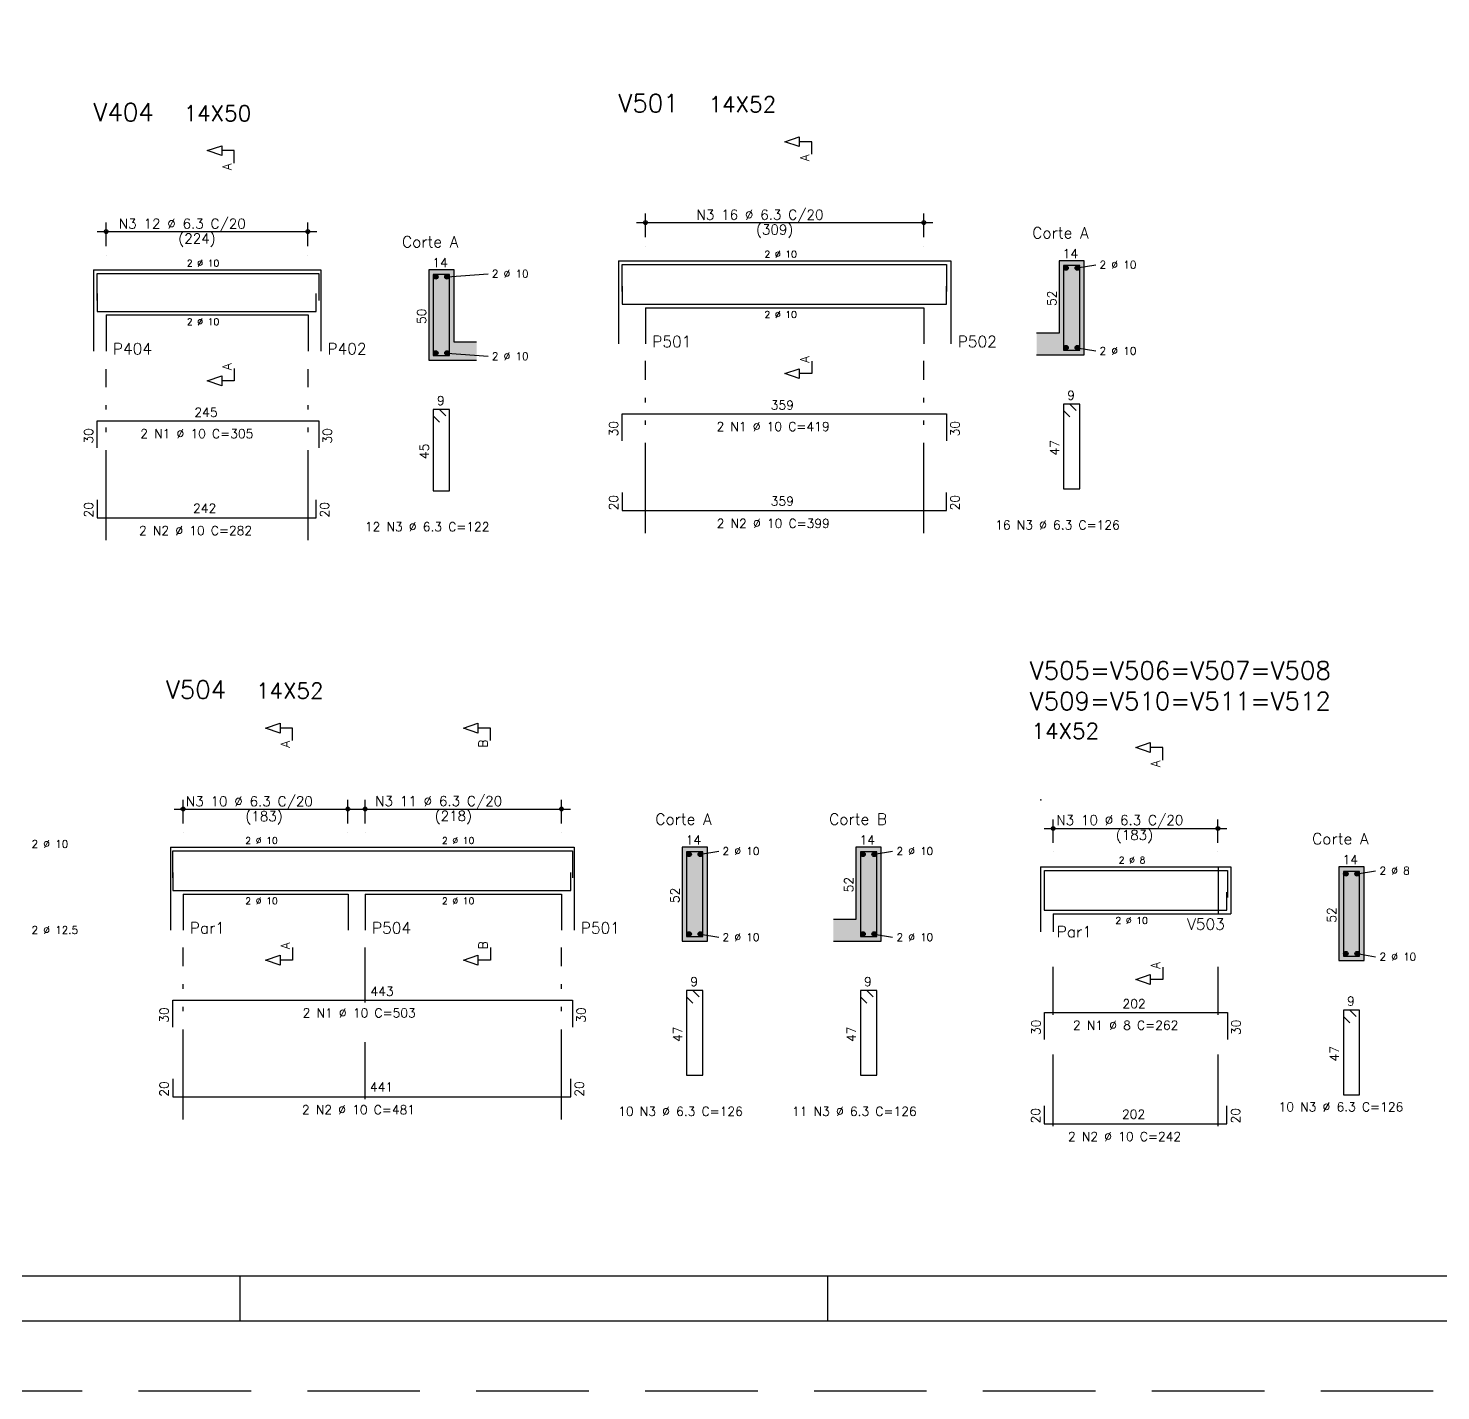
# Model space of a CAD drawing. Extents: x -1.9 to 86, y -1.2 to 61.3.
# Drawn here: x 29.35 to 60.72, y -1.19 to 29.04 of the extents above; entities that cross this region are included whole.
import ezdxf

# ---------------------------------------------------------------- set-up
doc = ezdxf.new("R2010")
doc.units = 0
doc.header["$MEASUREMENT"] = 0
doc.linetypes.add('ESTILO_TQS_0004', pattern=[3.3, 2, -0.4, 0.05, -0.4, 0.05, -0.4])
doc.linetypes.add('HIDDEN', pattern=[0.375, 0.25, -0.125])
doc.layers.get('0').update_dxf_attribs({"linetype": 'CONTINUOUS'})
doc.layers.get('Defpoints').update_dxf_attribs({"linetype": 'CONTINUOUS'})
for name, color, linetype in [('ARQ_FOLHA', 7, 'CONTINUOUS'), ('PENA_01', 1, 'CONTINUOUS'), ('PENA_02', 2, 'CONTINUOUS'), ('PENA_03', 3, 'CONTINUOUS'), ('PENA_04', 4, 'CONTINUOUS'), ('PENA_05', 5, 'CONTINUOUS'), ('PENA_06', 6, 'CONTINUOUS'), ('PENA_10', 253, 'CONTINUOUS')]:
    doc.layers.add(name, color=color, linetype=linetype)
doc.styles.get("Standard").update_dxf_attribs({"font": 'ROMANS.SHX'})

# ---------------------------------------------------------------- blocks, each defined once
blk = doc.blocks.new('FOLHA A1 - 841 X 594')
at = {"layer": 'ARQ_FOLHA', "color": 1}
for p, q in [((-500.5, 10), (-500.5, 0)), ((-370, 10), (-370, 0))]:
    blk.add_line(p, q, dxfattribs=at)
for points in [[(-841, 0), (0, 0), (0, 594), (-841, 594)], [(-816, 10), (-10, 10), (-10, 584), (-816, 584)]]:
    blk.add_lwpolyline(points, close=True, dxfattribs=at)
at = {"layer": 'Defpoints', "color": 8, "linetype": 'HIDDEN', "ltscale": 100}
blk.add_lwpolyline([(-860.5, 609.5), (-860.5, -15.5), (19.5, -15.5), (19.5, 609.5)], close=True, dxfattribs=at)
blk = doc.blocks.new('*U23')
blk.add_blockref('FOLHA A1 - 841 X 594', (0, 0))

msp = doc.modelspace()

# ---------------------------------------------------------------- linework, layer by layer
at = {"layer": 'PENA_01', "linetype": 'Continuous'}
for p, q in [((43.059, 24.409), (43.059, 24.929)), ((49.239, 24.409), (49.239, 24.929)), ((30.882, 24.53), (35.762, 24.53)), ((31.082, 24.21), (31.082, 24.73)), ((35.562, 24.21), (35.562, 24.73)), ((42.859, 24.729), (49.439, 24.729)), ((38.651, 23.525), (39.561, 23.595)), ((52.646, 23.724), (53.056, 23.794)), ((38.651, 21.835), (39.561, 21.765)), ((52.646, 21.954), (53.056, 21.884)), ((32.589, 11.716), (36.649, 11.716)), ((32.789, 11.396), (32.789, 11.916)), ((36.449, 11.396), (36.449, 11.916)), ((36.635, 11.716), (41.395, 11.716)), ((36.835, 11.396), (36.835, 11.916)), ((41.195, 11.396), (41.195, 11.916)), ((52.109, 10.962), (52.109, 11.482)), ((55.769, 10.962), (55.769, 11.482)), ((51.909, 11.282), (55.969, 11.282)), ((44.276, 10.711), (44.686, 10.781)), ((48.136, 10.711), (48.546, 10.781)), ((55.775, 10.432), (55.775, 9.392)), ((55.775, 10.432), (56.055, 10.432)), ((58.86, 10.277), (59.27, 10.347)), ((55.775, 9.392), (56.055, 9.392)), ((44.276, 8.941), (44.686, 8.871)), ((48.136, 8.941), (48.546, 8.871)), ((58.86, 8.507), (59.27, 8.437))]:
    msp.add_line(p, q, dxfattribs=at)
at = {"layer": 'PENA_01', "linetype": 'ESTILO_TQS_0004'}
for p, q in [((43.059, 17.839), (43.059, 21.659)), ((49.241, 17.839), (49.241, 21.659)), ((31.082, 17.68), (31.082, 21.48)), ((35.566, 17.68), (35.566, 21.48)), ((32.789, 4.826), (32.789, 8.646)), ((36.835, 7.423), (36.835, 8.646)), ((41.191, 4.826), (41.191, 8.646)), ((52.109, 7.149), (52.109, 8.212)), ((55.775, 7.149), (55.775, 8.212)), ((36.835, 5.273), (36.835, 6.539)), ((52.109, 4.679), (52.109, 6.265)), ((55.775, 4.679), (55.775, 6.265))]:
    msp.add_line(p, q, dxfattribs=at)
at = {"layer": 'PENA_02', "linetype": 'Continuous'}
for centre, radius in [((31.082, 24.53), 0.0416), ((31.082, 24.53), 0.0208), ((35.562, 24.53), 0.0416), ((35.562, 24.53), 0.0208), ((43.059, 24.729), 0.0416), ((43.059, 24.729), 0.0208), ((49.239, 24.729), 0.0416), ((49.239, 24.729), 0.0208), ((32.789, 11.716), 0.0416), ((32.789, 11.716), 0.0208), ((36.449, 11.716), 0.0416), ((36.449, 11.716), 0.0208), ((36.835, 11.716), 0.0416), ((36.835, 11.716), 0.0208), ((41.195, 11.716), 0.0416), ((41.195, 11.716), 0.0208), ((52.109, 11.282), 0.0416), ((52.109, 11.282), 0.0208), ((55.769, 11.282), 0.0416), ((55.769, 11.282), 0.0208)]:
    msp.add_circle(centre, radius, dxfattribs=at)
at = {"layer": 'PENA_03', "linetype": 'Continuous'}
for p, q in [((43.059, 24.209), (43.059, 24.209)), ((49.239, 24.209), (49.239, 24.209)), ((31.082, 24.01), (31.082, 24.01)), ((35.562, 24.01), (35.562, 24.01)), ((42.459, 23.879), (42.459, 22.839)), ((42.459, 23.879), (43.059, 23.879)), ((43.059, 23.879), (49.241, 23.879)), ((49.241, 23.879), (49.841, 23.879)), ((49.841, 23.879), (49.841, 22.839)), ((52.801, 23.879), (52.241, 23.879)), ((52.241, 23.879), (52.241, 22.279)), ((52.801, 21.799), (52.801, 23.879)), ((30.802, 23.68), (30.802, 22.68)), ((30.802, 23.68), (31.082, 23.68)), ((31.082, 23.68), (35.566, 23.68)), ((35.566, 23.68), (35.846, 23.68)), ((35.846, 23.68), (35.846, 22.68)), ((38.806, 23.68), (38.246, 23.68)), ((38.246, 23.68), (38.246, 21.68)), ((38.806, 22.08), (38.806, 23.68)), ((30.802, 22.68), (30.802, 21.88)), ((31.082, 22.68), (35.566, 22.68)), ((31.082, 22.68), (31.082, 21.88)), ((35.566, 22.68), (35.566, 21.88)), ((35.846, 22.68), (35.846, 21.88)), ((42.459, 22.839), (42.459, 22.039)), ((43.059, 22.839), (49.241, 22.839)), ((43.059, 22.839), (43.059, 22.039)), ((49.241, 22.839), (49.241, 22.039)), ((49.841, 22.839), (49.841, 22.039)), ((52.241, 22.279), (51.741, 22.279)), ((39.306, 22.08), (38.806, 22.08)), ((38.246, 21.68), (38.806, 21.68)), ((38.806, 21.68), (38.806, 21.68)), ((38.806, 21.68), (39.306, 21.68)), ((51.741, 21.799), (52.241, 21.799)), ((52.241, 21.799), (52.241, 21.799)), ((52.241, 21.799), (52.801, 21.799)), ((32.789, 11.196), (32.789, 11.196)), ((36.449, 11.196), (36.449, 11.196)), ((36.835, 11.196), (36.835, 11.196)), ((41.195, 11.196), (41.195, 11.196)), ((32.509, 10.866), (32.509, 9.826)), ((32.509, 10.866), (32.789, 10.866)), ((32.789, 10.866), (36.455, 10.866)), ((36.455, 10.866), (36.835, 10.866)), ((36.835, 10.866), (41.191, 10.866)), ((41.191, 10.866), (41.471, 10.866)), ((41.471, 10.866), (41.471, 9.826)), ((44.431, 10.866), (43.871, 10.866)), ((43.871, 10.866), (43.871, 8.786)), ((44.431, 8.786), (44.431, 10.866)), ((48.291, 10.866), (47.731, 10.866)), ((47.731, 10.866), (47.731, 9.266)), ((48.291, 8.786), (48.291, 10.866)), ((52.109, 10.762), (52.109, 10.762)), ((55.769, 10.762), (55.769, 10.762)), ((51.829, 10.432), (51.829, 8.992)), ((51.829, 10.432), (51.829, 9.392)), ((51.829, 10.432), (51.829, 9.392)), ((51.829, 10.432), (52.109, 10.432)), ((52.109, 10.432), (55.775, 10.432)), ((55.775, 10.432), (55.775, 9.392)), ((55.775, 10.432), (55.775, 9.392)), ((55.775, 10.432), (56.055, 10.432)), ((56.055, 10.432), (56.055, 9.392)), ((56.055, 10.432), (56.055, 9.392)), ((59.015, 10.432), (58.455, 10.432)), ((58.455, 10.432), (58.455, 8.352)), ((59.015, 8.352), (59.015, 10.432)), ((32.509, 9.826), (32.509, 9.026)), ((32.789, 9.826), (36.455, 9.826)), ((32.789, 9.826), (32.789, 9.026)), ((36.455, 9.826), (36.455, 9.026)), ((36.835, 9.826), (41.191, 9.826)), ((36.835, 9.826), (36.835, 9.026)), ((41.191, 9.826), (41.191, 9.026)), ((41.471, 9.826), (41.471, 9.026)), ((47.731, 9.266), (47.231, 9.266)), ((52.109, 9.392), (55.775, 9.392)), ((52.109, 9.392), (52.109, 8.992)), ((55.775, 9.392), (56.055, 9.392)), ((43.871, 8.786), (44.431, 8.786)), ((47.231, 8.786), (47.731, 8.786)), ((47.731, 8.786), (47.731, 8.786)), ((47.731, 8.786), (48.291, 8.786)), ((58.455, 8.352), (59.015, 8.352))]:
    msp.add_line(p, q, dxfattribs=at)
for points in [[(33.924, 26.05), (33.924, 26.327), (33.647, 26.327), (33.647, 26.216), (33.324, 26.327), (33.647, 26.437), (33.647, 26.327)], [(46.75, 26.249), (46.75, 26.526), (46.473, 26.526), (46.473, 26.416), (46.15, 26.526), (46.473, 26.637), (46.473, 26.526)], [(46.75, 21.654), (46.75, 21.378), (46.473, 21.378), (46.473, 21.267), (46.15, 21.378), (46.473, 21.488), (46.473, 21.378)], [(33.924, 21.495), (33.924, 21.218), (33.647, 21.218), (33.647, 21.107), (33.324, 21.218), (33.647, 21.329), (33.647, 21.218)], [(35.222, 13.236), (35.222, 13.513), (34.945, 13.513), (34.945, 13.402), (34.622, 13.513), (34.945, 13.623), (34.945, 13.513)], [(39.613, 13.236), (39.613, 13.513), (39.336, 13.513), (39.336, 13.402), (39.013, 13.513), (39.336, 13.623), (39.336, 13.513)], [(54.542, 12.802), (54.542, 13.079), (54.265, 13.079), (54.265, 12.968), (53.942, 13.079), (54.265, 13.189), (54.265, 13.079)], [(35.222, 8.641), (35.222, 8.364), (34.945, 8.364), (34.945, 8.253), (34.622, 8.364), (34.945, 8.475), (34.945, 8.364)], [(39.613, 8.641), (39.613, 8.364), (39.336, 8.364), (39.336, 8.253), (39.013, 8.364), (39.336, 8.475), (39.336, 8.364)], [(54.542, 8.207), (54.542, 7.93), (54.265, 7.93), (54.265, 7.819), (53.942, 7.93), (54.265, 8.041), (54.265, 7.93)]]:
    msp.add_lwpolyline(points, dxfattribs=at)
for centre in [(38.401, 23.525), (38.651, 23.525), (52.396, 23.724), (52.646, 23.724), (52.396, 21.954), (52.646, 21.954), (38.401, 21.835), (38.651, 21.835), (44.026, 10.711), (44.276, 10.711), (47.886, 10.711), (48.136, 10.711), (58.61, 10.277), (58.86, 10.277), (44.026, 8.941), (44.276, 8.941), (47.886, 8.941), (48.136, 8.941), (58.61, 8.507), (58.86, 8.507)]:
    msp.add_circle(centre, 0.05, dxfattribs=at)
for points in [[(38.451, 23.525), (38.376, 23.568), (38.354, 23.542)], [(38.451, 23.525), (38.354, 23.542), (38.354, 23.508)], [(38.451, 23.525), (38.354, 23.508), (38.376, 23.481)], [(38.451, 23.525), (38.41, 23.574), (38.376, 23.568)], [(38.451, 23.525), (38.376, 23.481), (38.41, 23.476)], [(38.451, 23.525), (38.44, 23.557), (38.41, 23.574)], [(38.451, 23.525), (38.41, 23.476), (38.44, 23.493)], [(38.451, 23.525), (38.44, 23.493), (38.451, 23.525)], [(38.701, 23.525), (38.626, 23.568), (38.604, 23.542)], [(38.701, 23.525), (38.604, 23.542), (38.604, 23.508)], [(38.701, 23.525), (38.604, 23.508), (38.626, 23.481)], [(38.701, 23.525), (38.66, 23.574), (38.626, 23.568)], [(38.701, 23.525), (38.626, 23.481), (38.66, 23.476)], [(38.701, 23.525), (38.69, 23.557), (38.66, 23.574)], [(38.701, 23.525), (38.66, 23.476), (38.69, 23.493)], [(38.701, 23.525), (38.69, 23.493), (38.701, 23.525)], [(52.446, 23.724), (52.371, 23.768), (52.349, 23.742)], [(52.446, 23.724), (52.349, 23.742), (52.349, 23.707)], [(52.446, 23.724), (52.349, 23.707), (52.371, 23.681)], [(52.446, 23.724), (52.405, 23.774), (52.371, 23.768)], [(52.446, 23.724), (52.371, 23.681), (52.405, 23.675)], [(52.446, 23.724), (52.434, 23.757), (52.405, 23.774)], [(52.446, 23.724), (52.405, 23.675), (52.434, 23.692)], [(52.446, 23.724), (52.434, 23.692), (52.446, 23.724)], [(52.696, 23.724), (52.621, 23.768), (52.599, 23.742)], [(52.696, 23.724), (52.599, 23.742), (52.599, 23.707)], [(52.696, 23.724), (52.599, 23.707), (52.621, 23.681)], [(52.696, 23.724), (52.655, 23.774), (52.621, 23.768)], [(52.696, 23.724), (52.621, 23.681), (52.655, 23.675)], [(52.696, 23.724), (52.684, 23.757), (52.655, 23.774)], [(52.696, 23.724), (52.655, 23.675), (52.684, 23.692)], [(52.696, 23.724), (52.684, 23.692), (52.696, 23.724)], [(52.446, 21.954), (52.371, 21.998), (52.349, 21.972)], [(52.446, 21.954), (52.349, 21.972), (52.349, 21.937)], [(52.446, 21.954), (52.405, 22.004), (52.371, 21.998)], [(52.446, 21.954), (52.434, 21.987), (52.405, 22.004)], [(52.696, 21.954), (52.621, 21.998), (52.599, 21.972)], [(52.696, 21.954), (52.599, 21.972), (52.599, 21.937)], [(52.696, 21.954), (52.655, 22.004), (52.621, 21.998)], [(52.696, 21.954), (52.684, 21.987), (52.655, 22.004)], [(38.451, 21.835), (38.376, 21.878), (38.354, 21.852)], [(38.451, 21.835), (38.354, 21.852), (38.354, 21.818)], [(38.451, 21.835), (38.354, 21.818), (38.376, 21.791)], [(38.451, 21.835), (38.41, 21.884), (38.376, 21.878)], [(38.451, 21.835), (38.376, 21.791), (38.41, 21.786)], [(38.451, 21.835), (38.44, 21.867), (38.41, 21.884)], [(38.451, 21.835), (38.41, 21.786), (38.44, 21.803)], [(38.451, 21.835), (38.44, 21.803), (38.451, 21.835)], [(38.701, 21.835), (38.626, 21.878), (38.604, 21.852)], [(38.701, 21.835), (38.604, 21.852), (38.604, 21.818)], [(38.701, 21.835), (38.604, 21.818), (38.626, 21.791)], [(38.701, 21.835), (38.66, 21.884), (38.626, 21.878)], [(38.701, 21.835), (38.626, 21.791), (38.66, 21.786)], [(38.701, 21.835), (38.69, 21.867), (38.66, 21.884)], [(38.701, 21.835), (38.66, 21.786), (38.69, 21.803)], [(38.701, 21.835), (38.69, 21.803), (38.701, 21.835)], [(52.446, 21.954), (52.349, 21.937), (52.371, 21.911)], [(52.446, 21.954), (52.371, 21.911), (52.405, 21.905)], [(52.446, 21.954), (52.405, 21.905), (52.434, 21.922)], [(52.446, 21.954), (52.434, 21.922), (52.446, 21.954)], [(52.696, 21.954), (52.599, 21.937), (52.621, 21.911)], [(52.696, 21.954), (52.621, 21.911), (52.655, 21.905)], [(52.696, 21.954), (52.655, 21.905), (52.684, 21.922)], [(52.696, 21.954), (52.684, 21.922), (52.696, 21.954)], [(44.076, 10.711), (44.001, 10.754), (43.979, 10.728)], [(44.076, 10.711), (43.979, 10.728), (43.979, 10.694)], [(44.076, 10.711), (43.979, 10.694), (44.001, 10.667)], [(44.076, 10.711), (44.035, 10.76), (44.001, 10.754)], [(44.076, 10.711), (44.001, 10.667), (44.035, 10.661)], [(44.076, 10.711), (44.064, 10.743), (44.035, 10.76)], [(44.076, 10.711), (44.035, 10.661), (44.064, 10.679)], [(44.076, 10.711), (44.064, 10.679), (44.076, 10.711)], [(44.326, 10.711), (44.251, 10.754), (44.229, 10.728)], [(44.326, 10.711), (44.229, 10.728), (44.229, 10.694)], [(44.326, 10.711), (44.229, 10.694), (44.251, 10.667)], [(44.326, 10.711), (44.285, 10.76), (44.251, 10.754)], [(44.326, 10.711), (44.251, 10.667), (44.285, 10.661)], [(44.326, 10.711), (44.314, 10.743), (44.285, 10.76)], [(44.326, 10.711), (44.285, 10.661), (44.314, 10.679)], [(44.326, 10.711), (44.314, 10.679), (44.326, 10.711)], [(47.936, 10.711), (47.861, 10.754), (47.839, 10.728)], [(47.936, 10.711), (47.839, 10.728), (47.839, 10.694)], [(47.936, 10.711), (47.839, 10.694), (47.861, 10.667)], [(47.936, 10.711), (47.895, 10.76), (47.861, 10.754)], [(47.936, 10.711), (47.861, 10.667), (47.895, 10.661)], [(47.936, 10.711), (47.924, 10.743), (47.895, 10.76)], [(47.936, 10.711), (47.895, 10.661), (47.924, 10.679)], [(47.936, 10.711), (47.924, 10.679), (47.936, 10.711)], [(48.186, 10.711), (48.111, 10.754), (48.089, 10.728)], [(48.186, 10.711), (48.089, 10.728), (48.089, 10.694)], [(48.186, 10.711), (48.089, 10.694), (48.111, 10.667)], [(48.186, 10.711), (48.145, 10.76), (48.111, 10.754)], [(48.186, 10.711), (48.111, 10.667), (48.145, 10.661)], [(48.186, 10.711), (48.174, 10.743), (48.145, 10.76)], [(48.186, 10.711), (48.145, 10.661), (48.174, 10.679)], [(48.186, 10.711), (48.174, 10.679), (48.186, 10.711)], [(58.66, 10.277), (58.585, 10.32), (58.563, 10.294)], [(58.66, 10.277), (58.563, 10.294), (58.563, 10.26)], [(58.66, 10.277), (58.563, 10.26), (58.585, 10.233)], [(58.66, 10.277), (58.618, 10.326), (58.585, 10.32)], [(58.66, 10.277), (58.585, 10.233), (58.618, 10.227)], [(58.66, 10.277), (58.648, 10.309), (58.618, 10.326)], [(58.66, 10.277), (58.618, 10.227), (58.648, 10.245)], [(58.66, 10.277), (58.648, 10.245), (58.66, 10.277)], [(58.91, 10.277), (58.835, 10.32), (58.813, 10.294)], [(58.91, 10.277), (58.813, 10.294), (58.813, 10.26)], [(58.91, 10.277), (58.813, 10.26), (58.835, 10.233)], [(58.91, 10.277), (58.868, 10.326), (58.835, 10.32)], [(58.91, 10.277), (58.835, 10.233), (58.868, 10.227)], [(58.91, 10.277), (58.898, 10.309), (58.868, 10.326)], [(58.91, 10.277), (58.868, 10.227), (58.898, 10.245)], [(58.91, 10.277), (58.898, 10.245), (58.91, 10.277)], [(44.076, 8.941), (44.001, 8.984), (43.979, 8.958)], [(44.076, 8.941), (43.979, 8.958), (43.979, 8.924)], [(44.076, 8.941), (43.979, 8.924), (44.001, 8.897)], [(44.076, 8.941), (44.035, 8.99), (44.001, 8.984)], [(44.076, 8.941), (44.001, 8.897), (44.035, 8.891)], [(44.076, 8.941), (44.064, 8.973), (44.035, 8.99)], [(44.076, 8.941), (44.035, 8.891), (44.064, 8.909)], [(44.076, 8.941), (44.064, 8.909), (44.076, 8.941)], [(44.326, 8.941), (44.251, 8.984), (44.229, 8.958)], [(44.326, 8.941), (44.229, 8.958), (44.229, 8.924)], [(44.326, 8.941), (44.229, 8.924), (44.251, 8.897)], [(44.326, 8.941), (44.285, 8.99), (44.251, 8.984)], [(44.326, 8.941), (44.251, 8.897), (44.285, 8.891)], [(44.326, 8.941), (44.314, 8.973), (44.285, 8.99)], [(44.326, 8.941), (44.285, 8.891), (44.314, 8.909)], [(44.326, 8.941), (44.314, 8.909), (44.326, 8.941)], [(47.936, 8.941), (47.861, 8.984), (47.839, 8.958)], [(47.936, 8.941), (47.839, 8.958), (47.839, 8.924)], [(47.936, 8.941), (47.839, 8.924), (47.861, 8.897)], [(47.936, 8.941), (47.895, 8.99), (47.861, 8.984)], [(47.936, 8.941), (47.861, 8.897), (47.895, 8.891)], [(47.936, 8.941), (47.924, 8.973), (47.895, 8.99)], [(47.936, 8.941), (47.895, 8.891), (47.924, 8.909)], [(47.936, 8.941), (47.924, 8.909), (47.936, 8.941)], [(48.186, 8.941), (48.111, 8.984), (48.089, 8.958)], [(48.186, 8.941), (48.089, 8.958), (48.089, 8.924)], [(48.186, 8.941), (48.089, 8.924), (48.111, 8.897)], [(48.186, 8.941), (48.145, 8.99), (48.111, 8.984)], [(48.186, 8.941), (48.111, 8.897), (48.145, 8.891)], [(48.186, 8.941), (48.174, 8.973), (48.145, 8.99)], [(48.186, 8.941), (48.145, 8.891), (48.174, 8.909)], [(48.186, 8.941), (48.174, 8.909), (48.186, 8.941)], [(58.66, 8.507), (58.585, 8.55), (58.563, 8.524)], [(58.66, 8.507), (58.563, 8.524), (58.563, 8.49)], [(58.66, 8.507), (58.563, 8.49), (58.585, 8.463)], [(58.66, 8.507), (58.618, 8.556), (58.585, 8.55)], [(58.66, 8.507), (58.585, 8.463), (58.618, 8.457)], [(58.66, 8.507), (58.648, 8.539), (58.618, 8.556)], [(58.66, 8.507), (58.618, 8.457), (58.648, 8.475)], [(58.66, 8.507), (58.648, 8.475), (58.66, 8.507)], [(58.91, 8.507), (58.835, 8.55), (58.813, 8.524)], [(58.91, 8.507), (58.813, 8.524), (58.813, 8.49)], [(58.91, 8.507), (58.813, 8.49), (58.835, 8.463)], [(58.91, 8.507), (58.868, 8.556), (58.835, 8.55)], [(58.91, 8.507), (58.835, 8.463), (58.868, 8.457)], [(58.91, 8.507), (58.898, 8.539), (58.868, 8.556)], [(58.91, 8.507), (58.868, 8.457), (58.898, 8.475)], [(58.91, 8.507), (58.898, 8.475), (58.91, 8.507)]]:
    msp.add_solid(points, dxfattribs=at)
at = {"layer": 'PENA_04', "linetype": 'Continuous'}
for p, q in [((30.882, 23), (30.882, 23.6)), ((30.882, 23.6), (35.802, 23.6)), ((35.802, 23.6), (35.802, 23)), ((42.539, 23.199), (42.539, 23.799)), ((42.539, 23.799), (49.739, 23.799)), ((49.739, 23.799), (49.739, 23.199)), ((42.539, 23.319), (42.539, 22.919)), ((49.739, 22.919), (49.739, 23.319)), ((30.882, 23.16), (30.882, 22.76)), ((35.742, 22.76), (35.742, 23.16)), ((42.539, 22.919), (49.739, 22.919)), ((30.882, 22.76), (35.742, 22.76)), ((32.559, 10.186), (32.559, 10.786)), ((32.559, 10.786), (41.439, 10.786)), ((41.439, 10.786), (41.439, 10.186)), ((51.919, 9.752), (51.919, 10.352)), ((51.919, 10.352), (55.979, 10.352)), ((55.979, 10.352), (55.979, 9.752)), ((32.559, 10.306), (32.559, 9.906)), ((41.399, 9.906), (41.399, 10.306)), ((32.559, 9.906), (41.399, 9.906)), ((51.909, 9.872), (51.909, 9.472)), ((55.969, 9.472), (55.969, 9.872)), ((51.909, 9.472), (55.969, 9.472))]:
    msp.add_line(p, q, dxfattribs=at)
for points in [[(38.346, 23.58), (38.346, 21.78), (38.706, 21.78), (38.706, 23.58), (38.346, 23.58)], [(52.341, 23.779), (52.341, 21.899), (52.701, 21.899), (52.701, 23.779), (52.341, 23.779)], [(43.971, 10.766), (43.971, 8.886), (44.331, 8.886), (44.331, 10.766), (43.971, 10.766)], [(47.831, 10.766), (47.831, 8.886), (48.191, 8.886), (48.191, 10.766), (47.831, 10.766)], [(58.555, 10.332), (58.555, 8.452), (58.915, 8.452), (58.915, 10.332), (58.555, 10.332)]]:
    msp.add_lwpolyline(points, dxfattribs=at)
at = {"layer": 'PENA_05', "linetype": 'Continuous'}
for p, q in [((38.486, 20.58), (38.346, 20.58)), ((38.346, 20.58), (38.346, 18.78)), ((38.706, 20.58), (38.346, 20.58)), ((38.346, 20.58), (38.346, 20.44)), ((38.346, 20.44), (38.486, 20.3)), ((38.626, 20.44), (38.486, 20.58)), ((38.706, 18.78), (38.706, 20.58)), ((42.539, 19.889), (42.539, 20.489)), ((42.539, 20.489), (49.739, 20.489)), ((49.739, 20.489), (49.739, 19.889)), ((52.481, 20.699), (52.341, 20.699)), ((52.341, 20.699), (52.341, 18.819)), ((52.701, 20.699), (52.341, 20.699)), ((52.341, 20.699), (52.341, 20.559)), ((52.341, 20.559), (52.481, 20.419)), ((52.621, 20.559), (52.481, 20.699)), ((52.701, 18.819), (52.701, 20.699)), ((30.882, 19.73), (30.882, 20.33)), ((30.882, 20.33), (35.802, 20.33)), ((35.802, 20.33), (35.802, 19.73)), ((52.341, 18.819), (52.701, 18.819)), ((30.882, 18.58), (30.882, 18.18)), ((35.742, 18.18), (35.742, 18.58)), ((38.346, 18.78), (38.706, 18.78)), ((42.539, 18.739), (42.539, 18.339)), ((49.739, 18.339), (49.739, 18.739)), ((42.539, 18.339), (49.739, 18.339)), ((30.882, 18.18), (35.742, 18.18)), ((44.111, 7.686), (43.971, 7.686)), ((43.971, 7.686), (43.971, 5.806)), ((44.331, 7.686), (43.971, 7.686)), ((43.971, 7.686), (43.971, 7.546)), ((43.971, 7.546), (44.111, 7.406)), ((44.251, 7.546), (44.111, 7.686)), ((44.331, 5.806), (44.331, 7.686)), ((47.971, 7.686), (47.831, 7.686)), ((47.831, 7.686), (47.831, 5.806)), ((48.191, 7.686), (47.831, 7.686)), ((47.831, 7.686), (47.831, 7.546)), ((47.831, 7.546), (47.971, 7.406)), ((48.111, 7.546), (47.971, 7.686)), ((48.191, 5.806), (48.191, 7.686)), ((32.559, 6.876), (32.559, 7.476)), ((32.559, 7.476), (41.439, 7.476)), ((41.439, 7.476), (41.439, 6.876)), ((58.695, 7.252), (58.555, 7.252)), ((58.555, 7.252), (58.555, 5.372)), ((58.915, 7.252), (58.555, 7.252)), ((58.555, 7.252), (58.555, 7.112)), ((58.835, 7.112), (58.695, 7.252)), ((58.915, 5.372), (58.915, 7.252)), ((51.919, 6.602), (51.919, 7.202)), ((51.919, 7.202), (55.979, 7.202)), ((55.979, 7.202), (55.979, 6.602)), ((58.555, 7.112), (58.695, 6.972)), ((32.559, 5.726), (32.559, 5.326)), ((41.399, 5.326), (41.399, 5.726)), ((43.971, 5.806), (44.331, 5.806)), ((47.831, 5.806), (48.191, 5.806)), ((58.555, 5.372), (58.915, 5.372)), ((32.559, 5.326), (41.399, 5.326)), ((51.909, 5.132), (51.909, 4.732)), ((55.969, 4.732), (55.969, 5.132)), ((51.909, 4.732), (55.969, 4.732))]:
    msp.add_line(p, q, dxfattribs=at)
at = {"layer": 'PENA_10', "linetype": 'Continuous'}
for points in [[(52.801, 21.799), (52.801, 23.879), (52.241, 23.879)], [(52.801, 21.799), (52.241, 23.879), (52.241, 22.279)], [(38.806, 21.68), (38.806, 23.68), (38.246, 23.68)], [(38.806, 21.68), (38.246, 23.68), (38.246, 21.68)], [(38.806, 21.68), (38.806, 22.08), (38.806, 23.68)], [(52.801, 21.799), (52.241, 22.279), (51.741, 22.279)], [(52.801, 21.799), (51.741, 22.279), (51.741, 21.799)], [(38.806, 21.68), (39.306, 21.68), (39.306, 22.08)], [(38.806, 21.68), (39.306, 22.08), (38.806, 22.08)], [(38.806, 21.68), (38.246, 21.68), (38.806, 21.68)], [(52.801, 21.799), (51.741, 21.799), (52.241, 21.799)], [(52.801, 21.799), (52.241, 21.799), (52.801, 21.799)], [(44.431, 8.786), (44.431, 10.866), (43.871, 10.866)], [(44.431, 8.786), (43.871, 10.866), (43.871, 8.786)], [(48.291, 8.786), (48.291, 10.866), (47.731, 10.866)], [(48.291, 8.786), (47.731, 10.866), (47.731, 9.266)], [(59.015, 8.352), (59.015, 10.432), (58.455, 10.432)], [(59.015, 8.352), (58.455, 10.432), (58.455, 8.352)], [(48.291, 8.786), (47.731, 9.266), (47.231, 9.266)], [(48.291, 8.786), (47.231, 9.266), (47.231, 8.786)], [(44.431, 8.786), (43.871, 8.786), (44.431, 8.786)], [(48.291, 8.786), (47.231, 8.786), (47.731, 8.786)], [(48.291, 8.786), (47.731, 8.786), (48.291, 8.786)], [(59.015, 8.352), (58.455, 8.352), (59.015, 8.352)]]:
    msp.add_solid(points, dxfattribs=at)

# ---------------------------------------------------------------- block references
at = {"xscale": 0.09999999999999938, "yscale": 0.09999999999999938, "zscale": 0.09999999999999938}
msp.add_blockref('*U23', (84.1, 0.356), dxfattribs=at)

# ---------------------------------------------------------------- texts
at = {"layer": 'PENA_01', "linetype": 'Continuous'}
for s, p in [('14X50', (32.802, 26.98)), ('14X52', (44.459, 27.179)), ('14X52', (34.409, 14.166)), ('14X52', (51.629, 13.27))]:
    msp.add_text(s, height=0.35, dxfattribs=at).set_placement(p)
at = {"layer": 'PENA_02', "linetype": 'Continuous'}
for s, height, p in [('P404', 0.25, (31.232, 21.805)), ('P402', 0.25, (35.996, 21.805)), ('P501', 0.25, (43.209, 21.964)), ('P502', 0.25, (49.991, 21.964)), ('8', 0.017, (51.829, 11.912)), ('Par1', 0.25, (32.939, 8.951)), ('P504', 0.25, (36.985, 8.951)), ('P501', 0.25, (41.621, 8.951)), ('Par1', 0.25, (52.189, 8.868)), ('V503', 0.25, (55.085, 9.035))]:
    msp.add_text(s, height=height, dxfattribs=at).set_placement(p)
at = {"layer": 'PENA_03', "linetype": 'Continuous'}
for s, p in [('A', (33.864, 25.89)), ('A', (46.69, 26.089)), ('52', (52.181, 22.879)), ('50', (38.186, 22.48)), ('A', (46.69, 21.614)), ('A', (33.864, 21.455)), ('30', (30.792, 19.825)), ('30', (36.092, 19.825)), ('30', (42.449, 19.984)), ('30', (50.029, 19.984)), ('45', (38.246, 19.48)), ('47', (52.241, 19.559)), ('20', (42.449, 18.344)), ('20', (50.029, 18.344)), ('20', (30.792, 18.185)), ('20', (36.032, 18.185)), ('A', (35.162, 13.076)), ('B', (39.553, 13.076)), ('A', (54.482, 12.642)), ('52', (47.671, 9.866)), ('52', (43.811, 9.626)), ('52', (58.395, 9.192)), ('A', (35.162, 8.601)), ('B', (39.553, 8.601)), ('A', (54.482, 8.167)), ('30', (32.469, 6.971)), ('30', (41.729, 6.971)), ('30', (51.827, 6.698)), ('30', (56.271, 6.698)), ('47', (43.871, 6.546)), ('47', (47.731, 6.546)), ('47', (58.455, 6.112)), ('20', (32.469, 5.331)), ('20', (41.689, 5.331)), ('20', (51.819, 4.737)), ('20', (56.259, 4.737))]:
    msp.add_text(s, height=0.2, rotation=90, dxfattribs=at).set_placement(p)
for s, height, p in [('N3 12 %%c 6.3 C/20', 0.22, (31.364, 24.596)), ('N3 16 %%c 6.3 C/20', 0.22, (44.191, 24.795)), ('(224)', 0.22, (32.684, 24.266)), ('(309)', 0.22, (45.511, 24.465)), ('Corte A', 0.25, (51.646, 24.379)), ('Corte A', 0.25, (37.651, 24.18)), ('2 %%c 10', 0.15, (32.874, 23.755)), ('14', 0.2, (38.326, 23.74)), ('2 %%c 10', 0.15, (45.7, 23.954)), ('14', 0.2, (52.321, 23.939)), ('2 %%c 10', 0.17, (53.141, 23.709)), ('2 %%c 10', 0.17, (39.646, 23.51)), ('2 %%c 10', 0.15, (32.874, 22.455)), ('2 %%c 10', 0.15, (45.7, 22.614)), ('2 %%c 10', 0.17, (53.141, 21.799)), ('2 %%c 10', 0.17, (39.646, 21.68)), ('9', 0.2, (38.426, 20.68)), ('359', 0.2, (45.839, 20.579)), ('9', 0.2, (52.421, 20.799)), ('245', 0.2, (33.042, 20.42)), ('2 N1 %%c 10 C=305', 0.2, (31.839, 19.945)), ('2 N1 %%c 10 C=419', 0.2, (44.635, 20.104)), ('359', 0.2, (45.839, 18.449)), ('242', 0.2, (33.012, 18.29)), ('2 N2 %%c 10 C=282', 0.2, (31.812, 17.795)), ('12 N3 %%c 6.3 C=122', 0.2, (36.826, 17.88)), ('2 N2 %%c 10 C=399', 0.2, (44.639, 17.954)), ('16 N3 %%c 6.3 C=126', 0.2, (50.821, 17.919)), ('N3 10 %%c 6.3 C/20', 0.22, (32.853, 11.776)), ('N3 11 %%c 6.3 C/20', 0.22, (37.057, 11.782)), ('(183)', 0.22, (34.173, 11.446)), ('(218)', 0.22, (38.377, 11.452)), ('Corte A', 0.25, (43.276, 11.366)), ('Corte B', 0.25, (47.136, 11.366)), ('N3 10 %%c 6.3 C/20', 0.22, (52.18, 11.359)), ('(183)', 0.22, (53.5, 11.029)), ('2 %%c 10', 0.17, (29.425, 10.855)), ('2 %%c 10', 0.15, (34.172, 10.941)), ('2 %%c 10', 0.15, (38.538, 10.941)), ('14', 0.2, (43.951, 10.926)), ('14', 0.2, (47.811, 10.926)), ('Corte A', 0.25, (57.86, 10.932)), ('2 %%c 10', 0.17, (44.771, 10.696)), ('2 %%c 10', 0.17, (48.631, 10.696)), ('14', 0.2, (58.535, 10.492)), ('2 %%c 8', 0.15, (53.567, 10.507)), ('2 %%c 8', 0.17, (59.355, 10.262)), ('2 %%c 10', 0.15, (34.172, 9.601)), ('2 %%c 10', 0.15, (38.538, 9.601)), ('2 %%c 12.5', 0.17, (29.425, 8.945)), ('2 %%c 10', 0.15, (53.492, 9.167)), ('2 %%c 10', 0.17, (44.771, 8.786)), ('2 %%c 10', 0.17, (48.631, 8.786)), ('2 %%c 10', 0.17, (59.355, 8.352)), ('9', 0.2, (44.051, 7.786)), ('9', 0.2, (47.911, 7.786)), ('443', 0.2, (36.951, 7.568)), ('9', 0.2, (58.635, 7.352)), ('2 N1 %%c 10 C=503', 0.2, (35.445, 7.091)), ('202', 0.2, (53.649, 7.294)), ('2 N1 %%c 8 C=262', 0.2, (52.549, 6.817)), ('441', 0.2, (36.939, 5.448)), ('2 N2 %%c 10 C=481', 0.2, (35.429, 4.941)), ('10 N3 %%c 6.3 C=126', 0.2, (42.451, 4.906)), ('11 N3 %%c 6.3 C=126', 0.2, (46.311, 4.906)), ('202', 0.2, (53.639, 4.842)), ('10 N3 %%c 6.3 C=126', 0.2, (57.116, 5.006)), ('2 N2 %%c 10 C=242', 0.2, (52.439, 4.347))]:
    msp.add_text(s, height=height, dxfattribs=at).set_placement(p)
at = {"layer": 'PENA_06', "linetype": 'Continuous'}
for s, p in [('V404', (30.802, 26.98)), ('V501', (42.459, 27.179)), ('V505=V506=V507=V508', (51.59, 14.591)), ('V504', (32.409, 14.166)), ('V509=V510=V511=V512', (51.59, 13.911))]:
    msp.add_text(s, height=0.4, dxfattribs=at).set_placement(p)

doc.saveas('drawing.dxf')
